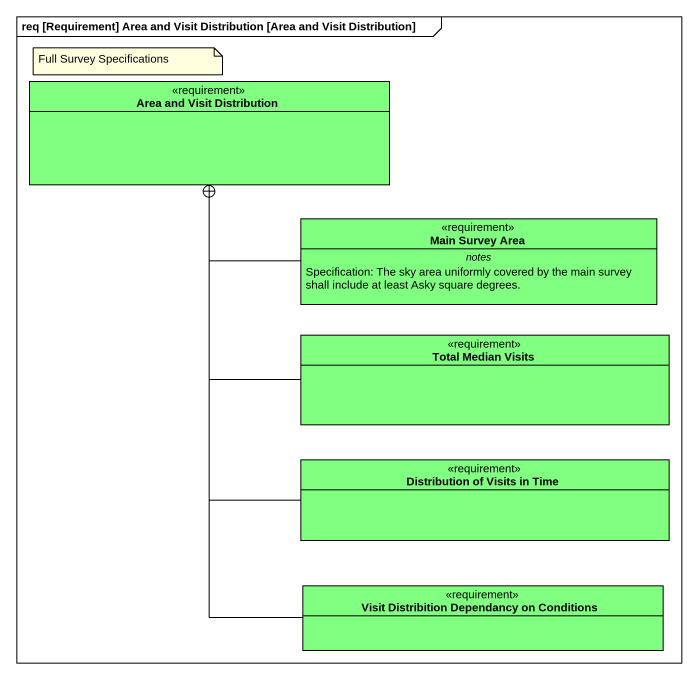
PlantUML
@startuml
mainframe req [Requirement] Area and Visit Distribution [Area and Visit Distribution]
hide circle
hide empty members
class "Area and Visit Distribution" as Area_and_Visit_Distribution <<requirement>> #80FF80
class "Main Survey Area" as Main_Survey_Area <<requirement>> #80FF80 {
  -- notes --
  Specification: The sky area uniformly covered by the main survey shall include at least Asky square degrees.
}
class "Total Median Visits" as Total_Median_Visits <<requirement>> #80FF80
class "Distribution of Visits in Time" as Distribution_of_Visits_in <<requirement>> #80FF80
class "Visit Distribition Dependancy on Conditions" as Visit_Distribition <<requirement>> #80FF80
Main_Survey_Area -left-+ Area_and_Visit_Distribution
Total_Median_Visits -up-+ Area_and_Visit_Distribution
Distribution_of_Visits_in -up-+ Area_and_Visit_Distribution
Visit_Distribition -up-+ Area_and_Visit_Distribution
note as N1
  Full Survey Specifications
end note
@enduml
